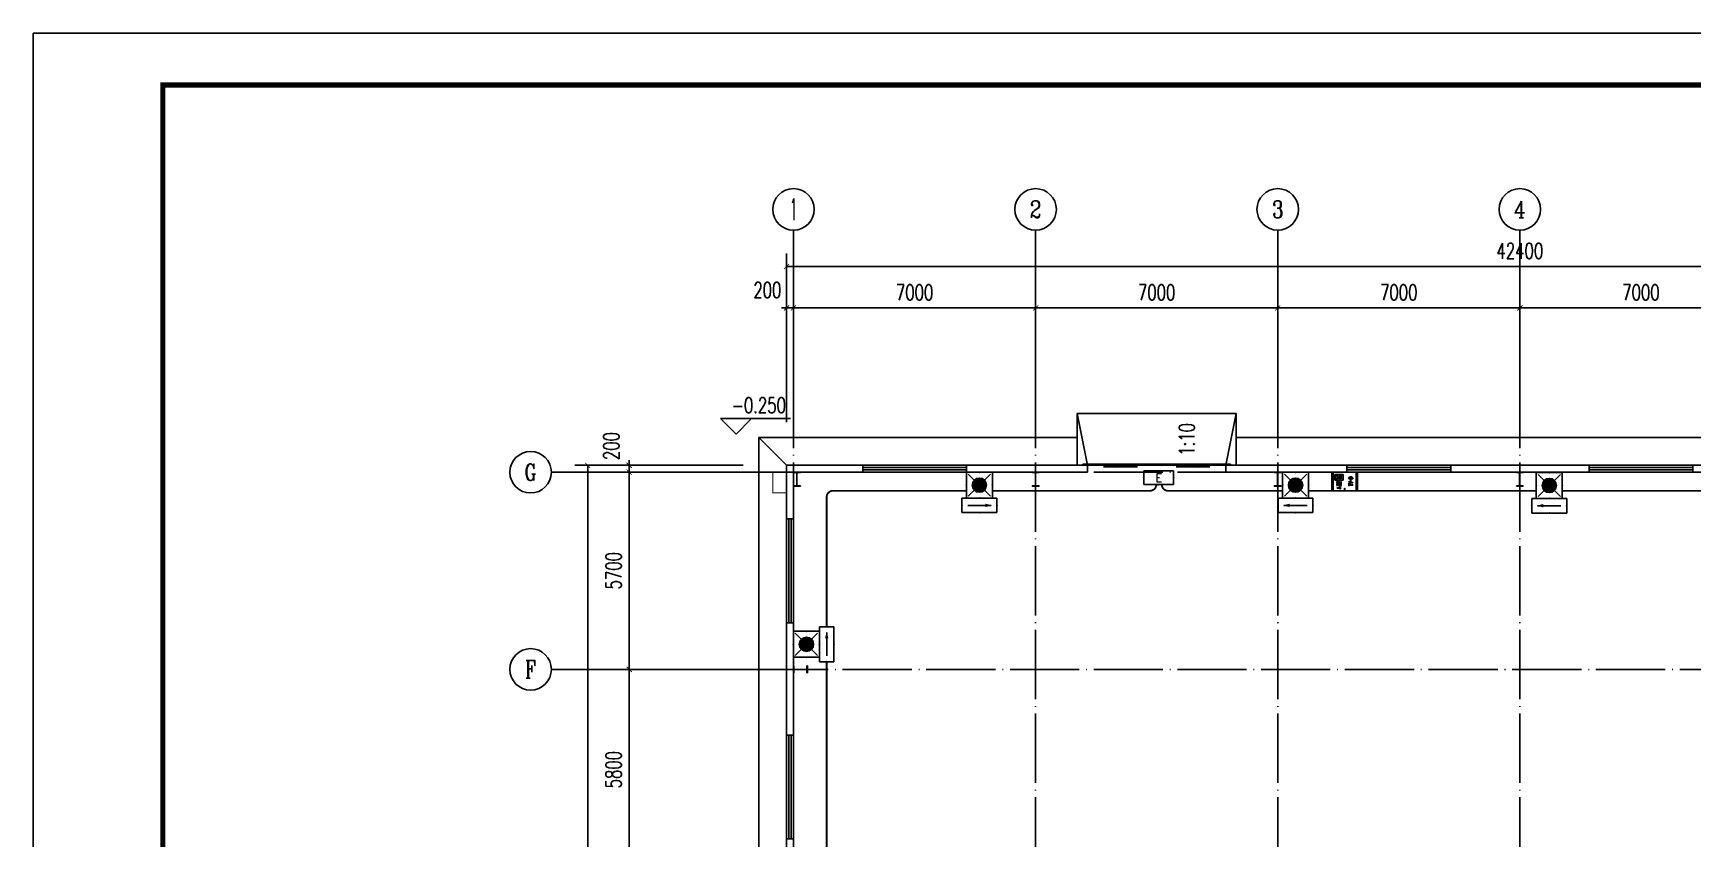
# Model space of a CAD drawing. Extents: x 33088 to 140010, y 13737 to 369010.
# Drawn here: x 33293 to 81274, y 186799 to 210093 of the extents above; entities that cross this region are included whole.
import ezdxf
from ezdxf.enums import TextEntityAlignment as Align

# ---------------------------------------------------------------- set-up
doc = ezdxf.new("R2010")
doc.units = 0
doc.header["$LTSCALE"] = 1000
doc.header["$MEASUREMENT"] = 0
doc.linetypes.add('DOTE', pattern=[2.42, 2, -0.2, 0.02, -0.2])
doc.layers.get('0').update_dxf_attribs({"linetype": 'CONTINUOUS'})
doc.layers.get('DEFPOINTS').update_dxf_attribs({"linetype": 'CONTINUOUS'})
for name, color, linetype in [('AXIS', 3, 'CONTINUOUS'), ('AXIS_TEXT', 7, 'CONTINUOUS'), ('COLUMN', 99, 'CONTINUOUS'), ('DIM_ELEV', 3, 'CONTINUOUS'), ('DIM_SYMB', 3, 'CONTINUOUS'), ('DOTE', 1, 'DOTE'), ('EQUIP-照明', 3, 'CONTINUOUS'), ('EQUIP-箱柜', 3, 'CONTINUOUS'), ('GROUND', 2, 'CONTINUOUS'), ('PUB_TEXT', 7, 'CONTINUOUS'), ('PUB_TITLE', 4, 'CONTINUOUS'), ('STAIR', 2, 'CONTINUOUS'), ('WALL', 9, 'CONTINUOUS'), ('WINDOW', 99, 'CONTINUOUS'), ('WIRE-照明', 1, 'CONTINUOUS')]:
    doc.layers.add(name, color=color, linetype=linetype)
doc.styles.add('_TCH_AXIS', font='COMPLEX', dxfattribs={"bigfont": 'GBCBIG'})
doc.styles.add('_TCH_DIM', font='SIMPLEX', dxfattribs={"bigfont": 'GBCBIG'})
doc.styles.add('_TEL_DIM', font='SIMPLEX', dxfattribs={"width": 0.8, "height": 3.5, "bigfont": 'HZTXT'})
doc.styles.add('COMPLEX', font='COMPLEX')
doc.styles.add('DIM_FONT', font='SIMPLEX', dxfattribs={"width": 0.7, "bigfont": 'GBCBIG'})
doc.styles.get("Standard").update_dxf_attribs({"font": 'gbenor.shx', "bigfont": 'gbcbig.shx'})
doc.dimstyles.new('DIMN150', dxfattribs={"dimscale": 1.5, "dimtxt": 300, "dimasz": 100, "dimexe": 250, "dimexo": 300, "dimgap": 150, "dimtad": 1, "dimdec": 0, "dimzin": 0, "dimtxsty": 'DIM_FONT', "dimblk": 'ARCHTICK', "dimcen": 0.09, "dimclrt": 7, "dimazin": 3, "dimtfac": 1, "dimtdec": 0, "dimtix": 1, "dimtmove": 0, "dimatfit": 3, "dimtolj": 1, "dimtzin": 0})

# ---------------------------------------------------------------- blocks, each defined once
blk = doc.blocks.new('$EQUIP$00001776')
for p, q in [((0.72, 0.66), (-0.72, 0.66)), ((-0.72, 0.66), (-0.72, 0)), ((-0.72, 0), (0.72, 0)), ((0.72, 0), (0.72, 0.66))]:
    blk.add_line(p, q)
for p in [(-0.72, 0.33), (0, 0.66), (0, 0), (0.72, 0.33)]:
    blk.add_point(p)
blk = doc.blocks.new('$EQUIP$00001167')
for p, q in [((-0.429, 0.429), (0.429, -0.429)), ((-0.429, -0.429), (0.429, 0.429))]:
    blk.add_line(p, q)
blk.add_lwpolyline([(-0.5, 0.5), (-0.5, -0.5), (0.5, -0.5), (0.5, 0.5)], close=True)
blk.add_circle((0, 0), 0.275)
for p in [(-0.5, 0), (0, 0.5), (0.5, 0), (0, -0.5)]:
    blk.add_point(p)
for points in [[(-0.238, 0.137), (0.238, 0.137), (-0.275, 0), (0.275, 0)], [(-0.238, -0.137), (0.238, -0.137), (-0.275, 0), (0.275, 0)], [(-0.137, 0.238), (0.137, 0.238), (-0.238, 0.137), (0.238, 0.137)], [(0, 0.275), (0, 0.275), (-0.137, 0.238), (0.137, 0.238)], [(-0.137, -0.238), (0.137, -0.238), (-0.238, -0.137), (0.238, -0.137)], [(0, -0.275), (0, -0.275), (-0.137, -0.238), (0.137, -0.238)]]:
    blk.add_solid(points)
at = {"flags": 9}
blk.add_attdef('A', (0, 0), '', height=0.00002, dxfattribs=at)
blk = doc.blocks.new('$EQUIP$00001686')
for p, q in [((0.72, 0.6), (-0.72, 0.6)), ((-0.72, 0.6), (-0.72, 0)), ((-0.72, 0), (0.72, 0)), ((0.72, 0), (0.72, 0.6))]:
    blk.add_line(p, q)
at = {"color": 7}
blk.add_line((-0.48, 0.3), (0.48, 0.3), dxfattribs=at)
for p in [(-0.72, 0.3), (0, 0.6), (0, 0), (0.72, 0.3)]:
    blk.add_point(p)
blk.add_solid([(-0.24, 0.228), (-0.528, 0.3), (-0.24, 0.372)])
blk = doc.blocks.new('$EQUIP_U$00000189_CYQUAN-P')
at = {"color": 254}
for p, q in [((-0.28, -0.48), (-0.296, -0.48)), ((-0.296, -0.509), (-0.28, -0.509))]:
    blk.add_line(p, q, dxfattribs=at)
for p, q in [((-0.254, -0.2), (-0.288, -0.346)), ((-0.288, -0.346), (-0.271, -0.346)), ((-0.271, -0.346), (-0.262, -0.301)), ((-0.262, -0.301), (-0.232, -0.301)), ((-0.259, -0.285), (-0.248, -0.234)), ((-0.236, -0.285), (-0.259, -0.285)), ((-0.241, -0.2), (-0.254, -0.2)), ((-0.248, -0.234), (-0.247, -0.234)), ((-0.247, -0.234), (-0.236, -0.285)), ((-0.207, -0.346), (-0.241, -0.2)), ((-0.232, -0.301), (-0.223, -0.346)), ((-0.223, -0.346), (-0.207, -0.346)), ((-0.146, -0.234), (-0.157, -0.234)), ((-0.157, -0.234), (-0.157, -0.25)), ((-0.157, -0.25), (-0.153, -0.25)), ((-0.146, -0.279), (-0.157, -0.286)), ((-0.157, -0.286), (-0.153, -0.292)), ((-0.146, -0.352), (-0.157, -0.351)), ((-0.157, -0.351), (-0.157, -0.367)), ((-0.157, -0.367), (-0.156, -0.367)), ((-0.156, -0.367), (-0.146, -0.366)), ((-0.153, -0.25), (-0.142, -0.249)), ((-0.153, -0.292), (-0.146, -0.302)), ((-0.138, -0.186), (-0.149, -0.185)), ((-0.149, -0.185), (-0.149, -0.2)), ((-0.149, -0.2), (-0.14, -0.2)), ((-0.134, -0.235), (-0.146, -0.234)), ((-0.139, -0.271), (-0.146, -0.279)), ((-0.146, -0.302), (-0.137, -0.294)), ((-0.146, -0.302), (-0.146, -0.302)), ((-0.134, -0.352), (-0.146, -0.352)), ((-0.146, -0.366), (-0.134, -0.366)), ((-0.142, -0.249), (-0.131, -0.249)), ((-0.139, -0.31), (-0.141, -0.326)), ((-0.141, -0.326), (-0.136, -0.325)), ((-0.14, -0.2), (-0.129, -0.199)), ((-0.138, -0.27), (-0.139, -0.271)), ((-0.128, -0.31), (-0.139, -0.31)), ((-0.126, -0.186), (-0.138, -0.186)), ((-0.133, -0.258), (-0.138, -0.27)), ((-0.137, -0.294), (-0.129, -0.283)), ((-0.136, -0.325), (-0.124, -0.325)), ((-0.13, -0.235), (-0.134, -0.235)), ((-0.134, -0.352), (-0.134, -0.352)), ((-0.087, -0.352), (-0.134, -0.352)), ((-0.134, -0.366), (-0.025, -0.366)), ((-0.131, -0.249), (-0.133, -0.258)), ((-0.129, -0.221), (-0.13, -0.235)), ((-0.129, -0.199), (-0.129, -0.206)), ((-0.129, -0.206), (-0.129, -0.221)), ((-0.129, -0.283), (-0.126, -0.276)), ((-0.117, -0.311), (-0.128, -0.31)), ((-0.087, -0.186), (-0.126, -0.186)), ((-0.126, -0.276), (-0.121, -0.264)), ((-0.124, -0.325), (-0.113, -0.325)), ((-0.121, -0.264), (-0.118, -0.249)), ((-0.118, -0.23), (-0.117, -0.217)), ((-0.118, -0.235), (-0.118, -0.23)), ((-0.096, -0.235), (-0.118, -0.235)), ((-0.118, -0.249), (-0.096, -0.249)), ((-0.117, -0.199), (-0.096, -0.199)), ((-0.117, -0.217), (-0.117, -0.199)), ((-0.113, -0.311), (-0.117, -0.311)), ((-0.087, -0.311), (-0.113, -0.311)), ((-0.113, -0.325), (-0.087, -0.325)), ((-0.096, -0.275), (-0.097, -0.29)), ((-0.097, -0.29), (-0.082, -0.29)), ((-0.096, -0.199), (-0.096, -0.235)), ((-0.096, -0.249), (-0.096, -0.259)), ((-0.096, -0.259), (-0.096, -0.262)), ((-0.096, -0.262), (-0.096, -0.275)), ((-0.076, -0.186), (-0.087, -0.186)), ((-0.087, -0.292), (-0.087, -0.297)), ((-0.073, -0.292), (-0.087, -0.292)), ((-0.087, -0.297), (-0.087, -0.311)), ((-0.087, -0.325), (-0.087, -0.352)), ((-0.083, -0.199), (-0.081, -0.199)), ((-0.083, -0.235), (-0.083, -0.199)), ((-0.072, -0.234), (-0.083, -0.235)), ((-0.083, -0.235), (-0.083, -0.249)), ((-0.083, -0.249), (-0.083, -0.235)), ((-0.083, -0.249), (-0.076, -0.249)), ((-0.083, -0.26), (-0.083, -0.249)), ((-0.083, -0.274), (-0.083, -0.26)), ((-0.083, -0.288), (-0.083, -0.274)), ((-0.082, -0.29), (-0.083, -0.288)), ((-0.081, -0.199), (-0.069, -0.2)), ((-0.069, -0.185), (-0.076, -0.186)), ((-0.076, -0.249), (-0.064, -0.25)), ((-0.074, -0.307), (-0.073, -0.292)), ((-0.074, -0.311), (-0.074, -0.307)), ((-0.045, -0.311), (-0.074, -0.311)), ((-0.074, -0.325), (-0.045, -0.325)), ((-0.074, -0.352), (-0.074, -0.325)), ((-0.025, -0.352), (-0.074, -0.352)), ((-0.064, -0.234), (-0.072, -0.234)), ((-0.069, -0.2), (-0.069, -0.185)), ((-0.064, -0.25), (-0.064, -0.234)), ((-0.057, -0.19), (-0.056, -0.201)), ((-0.043, -0.19), (-0.057, -0.19)), ((-0.056, -0.254), (-0.057, -0.269)), ((-0.057, -0.269), (-0.043, -0.269)), ((-0.056, -0.201), (-0.056, -0.216)), ((-0.056, -0.216), (-0.056, -0.243)), ((-0.056, -0.243), (-0.056, -0.254)), ((-0.033, -0.311), (-0.045, -0.311)), ((-0.045, -0.325), (-0.043, -0.325)), ((-0.044, -0.203), (-0.043, -0.19)), ((-0.044, -0.216), (-0.044, -0.203)), ((-0.044, -0.243), (-0.044, -0.216)), ((-0.044, -0.256), (-0.044, -0.243)), ((-0.043, -0.269), (-0.044, -0.256)), ((-0.043, -0.325), (-0.032, -0.325)), ((-0.041, -0.279), (-0.039, -0.286)), ((-0.028, -0.279), (-0.041, -0.279)), ((-0.039, -0.286), (-0.035, -0.299)), ((-0.035, -0.299), (-0.024, -0.296)), ((-0.022, -0.31), (-0.033, -0.311)), ((-0.032, -0.325), (-0.021, -0.326)), ((-0.026, -0.278), (-0.028, -0.279)), ((-0.025, -0.265), (-0.026, -0.278)), ((-0.025, -0.175), (-0.025, -0.176)), ((-0.012, -0.175), (-0.025, -0.175)), ((-0.025, -0.176), (-0.025, -0.19)), ((-0.025, -0.19), (-0.025, -0.205)), ((-0.025, -0.205), (-0.025, -0.265)), ((-0.014, -0.352), (-0.025, -0.352)), ((-0.025, -0.366), (-0.014, -0.366)), ((-0.024, -0.296), (-0.016, -0.29)), ((-0.021, -0.31), (-0.022, -0.31)), ((-0.021, -0.326), (-0.021, -0.31)), ((-0.016, -0.29), (-0.014, -0.285)), ((-0.014, -0.285), (-0.013, -0.269)), ((-0.003, -0.351), (-0.014, -0.352)), ((-0.014, -0.366), (-0.003, -0.367)), ((-0.013, -0.203), (-0.012, -0.189)), ((-0.013, -0.205), (-0.013, -0.203)), ((-0.013, -0.269), (-0.013, -0.205)), ((-0.012, -0.189), (-0.012, -0.175)), ((-0.003, -0.367), (-0.003, -0.351))]:
    blk.add_line(p, q)
at = {"color": 5}
for p, q in [((0.054, -0.443), (0.054, -0.119)), ((0.054, -0.119), (0.27, -0.119)), ((0.27, -0.443), (0.054, -0.443)), ((0.098, -0.227), (0.098, -0.154)), ((0.098, -0.154), (0.225, -0.154)), ((0.225, -0.227), (0.098, -0.227)), ((0.225, -0.154), (0.225, -0.227)), ((0.27, -0.119), (0.27, -0.443))]:
    blk.add_line(p, q, dxfattribs=at)
at = {"color": 7}
for p, q in [((-0.101, -0.654), (-0.174, -0.654)), ((-0.174, -0.654), (-0.174, -0.671)), ((-0.174, -0.671), (-0.146, -0.671)), ((-0.146, -0.671), (-0.146, -0.808)), ((-0.146, -0.808), (-0.129, -0.808)), ((-0.129, -0.671), (-0.101, -0.671)), ((-0.129, -0.808), (-0.129, -0.671)), ((-0.101, -0.671), (-0.101, -0.654)), ((-0.088, -0.654), (-0.054, -0.739)), ((-0.071, -0.654), (-0.088, -0.654)), ((-0.046, -0.72), (-0.071, -0.654)), ((-0.054, -0.739), (-0.054, -0.808)), ((-0.054, -0.808), (-0.037, -0.808)), ((-0.045, -0.72), (-0.046, -0.72)), ((-0.02, -0.654), (-0.045, -0.72)), ((-0.037, -0.739), (-0.004, -0.654)), ((-0.037, -0.808), (-0.037, -0.739)), ((-0.004, -0.654), (-0.02, -0.654)), ((0.005, -0.722), (0.087, -0.722)), ((0.005, -0.736), (0.005, -0.722)), ((0.087, -0.736), (0.005, -0.736)), ((0.087, -0.722), (0.087, -0.736)), ((0.087, -0.736), (0.087, -0.736)), ((0.101, -0.654), (0.101, -0.808)), ((0.126, -0.654), (0.101, -0.654)), ((0.101, -0.808), (0.126, -0.808)), ((0.118, -0.671), (0.126, -0.671)), ((0.118, -0.791), (0.118, -0.671)), ((0.126, -0.791), (0.118, -0.791)), ((0.138, -0.656), (0.126, -0.654)), ((0.126, -0.671), (0.134, -0.672)), ((0.138, -0.789), (0.126, -0.791)), ((0.126, -0.808), (0.135, -0.807)), ((0.134, -0.672), (0.144, -0.677)), ((0.135, -0.807), (0.146, -0.804)), ((0.149, -0.659), (0.138, -0.656)), ((0.147, -0.783), (0.138, -0.789)), ((0.144, -0.677), (0.152, -0.685)), ((0.146, -0.804), (0.156, -0.798)), ((0.152, -0.777), (0.147, -0.783)), ((0.158, -0.665), (0.149, -0.659)), ((0.152, -0.685), (0.154, -0.689)), ((0.156, -0.768), (0.152, -0.777)), ((0.154, -0.689), (0.158, -0.7)), ((0.159, -0.756), (0.156, -0.768)), ((0.156, -0.798), (0.164, -0.79)), ((0.165, -0.672), (0.158, -0.665)), ((0.158, -0.7), (0.16, -0.714)), ((0.16, -0.74), (0.159, -0.756)), ((0.16, -0.714), (0.16, -0.732)), ((0.16, -0.732), (0.16, -0.74)), ((0.164, -0.79), (0.167, -0.786)), ((0.17, -0.681), (0.165, -0.672)), ((0.167, -0.786), (0.171, -0.776)), ((0.174, -0.693), (0.17, -0.681)), ((0.171, -0.776), (0.175, -0.763)), ((0.176, -0.707), (0.174, -0.693)), ((0.175, -0.763), (0.177, -0.749)), ((0.177, -0.723), (0.176, -0.707)), ((0.178, -0.732), (0.177, -0.723)), ((0.177, -0.749), (0.178, -0.732))]:
    blk.add_line(p, q, dxfattribs=at)
blk.add_lwpolyline([(-0.36, 0), (0.36, 0), (0.36, -0.99), (-0.36, -0.99)], close=True)
for points in [[(-0.36, -0.019), (0.36, -0.019)], [(-0.36, -0.049), (0.36, -0.049)], [(-0.36, -0.94), (0.36, -0.94)], [(-0.36, -0.973), (0.36, -0.973)]]:
    blk.add_lwpolyline(points)
at = {"color": 5}
for centre, radius in [((0.09, -0.296), 0.00495), ((0.089, -0.329), 0.00198), ((0.089, -0.352), 0.00198), ((0.09, -0.296), 0.00045), ((0.126, -0.329), 0.0063), ((0.126, -0.373), 0.0063), ((0.126, -0.296), 0.00495), ((0.126, -0.296), 0.00045), ((0.162, -0.329), 0.0063), ((0.162, -0.373), 0.0063), ((0.162, -0.296), 0.00495), ((0.162, -0.296), 0.00045), ((0.198, -0.329), 0.0063), ((0.198, -0.373), 0.0063), ((0.198, -0.296), 0.00495), ((0.198, -0.296), 0.00045), ((0.234, -0.329), 0.0063), ((0.234, -0.373), 0.0063), ((0.234, -0.296), 0.00495), ((0.234, -0.296), 0.00045)]:
    blk.add_circle(centre, radius, dxfattribs=at)
at = {"color": 254}
for start, end in [(119.1103, 240.8897), (299.11037, 60.88963)]:
    blk.add_arc((-0.288, -0.495), 0.0171, start, end, dxfattribs=at)
blk = doc.blocks.new('_AXISO')
blk.add_circle((0, 0), 0.5)
at = {"layer": 'AXIS_TEXT', "style": 'COMPLEX', "width": 1.041667}
blk.add_attdef('A', text='', height=0.56, dxfattribs=at).set_placement((-0.25, -0.28), (0.25, -0.28), align=Align.FIT)
blk = doc.blocks.new('_ARCHTICK')
at = {"color": 0, "linetype": 'BYBLOCK', "const_width": 0.15}
blk.add_lwpolyline([(-0.5, -0.5), (0.5, 0.5)], dxfattribs=at)
blk = doc.blocks.new('*D83')
at = {"layer": 'AXIS', "color": 0}
for p, q in [((165343, 271565), (165343, 276440)), ((207743, 271565), (207743, 276440)), ((165343, 276065), (207743, 276065))]:
    blk.add_line(p, q, dxfattribs=at)
at = {"layer": 'DEFPOINTS', "color": 0}
for p in [(207743, 276065), (165343, 271115), (207743, 271115)]:
    blk.add_point(p, dxfattribs=at)
at = {"layer": 'AXIS', "color": 0, "xscale": 150, "yscale": 150, "zscale": 150, "rotation": 180}
blk.add_blockref('_ARCHTICK', (165343, 276065), dxfattribs=at)
at = {"layer": 'AXIS', "color": 0, "xscale": 150, "yscale": 150, "zscale": 150}
blk.add_blockref('_ARCHTICK', (207743, 276065), dxfattribs=at)
at = {"layer": 'AXIS', "color": 7, "insert": (186543, 276515), "char_height": 450, "attachment_point": 5, "style": 'DIM_FONT'}
blk.add_mtext('\\A1;42400', dxfattribs=at)
blk = doc.blocks.new('*D84')
at = {"layer": 'AXIS', "color": 0}
for p, q in [((165343, 271565), (165343, 275240)), ((165543, 271565), (165543, 275240)), ((165343, 274865), (165193, 274865)), ((165343, 274865), (165543, 274865)), ((165543, 274865), (165693, 274865))]:
    blk.add_line(p, q, dxfattribs=at)
at = {"layer": 'DEFPOINTS', "color": 0}
for p in [(165543, 274865), (165343, 271115), (165543, 271115)]:
    blk.add_point(p, dxfattribs=at)
at = {"layer": 'AXIS', "color": 0, "xscale": 150, "yscale": 150, "zscale": 150}
blk.add_blockref('_ARCHTICK', (165343, 274865), dxfattribs=at)
at = {"layer": 'AXIS', "color": 0, "xscale": 150, "yscale": 150, "zscale": 150, "rotation": 180}
blk.add_blockref('_ARCHTICK', (165543, 274865), dxfattribs=at)
at = {"layer": 'AXIS', "color": 7, "insert": (164788, 275383), "char_height": 450, "attachment_point": 5, "style": 'DIM_FONT'}
blk.add_mtext('\\A1;200', dxfattribs=at)
blk = doc.blocks.new('*D85')
at = {"layer": 'AXIS', "color": 0}
for p, q in [((165543, 271565), (165543, 275240)), ((172543, 271565), (172543, 275240)), ((165543, 274865), (172543, 274865))]:
    blk.add_line(p, q, dxfattribs=at)
at = {"layer": 'DEFPOINTS', "color": 0}
for p in [(172543, 274865), (165543, 271115), (172543, 271115)]:
    blk.add_point(p, dxfattribs=at)
at = {"layer": 'AXIS', "color": 0, "xscale": 150, "yscale": 150, "zscale": 150, "rotation": 180}
blk.add_blockref('_ARCHTICK', (165543, 274865), dxfattribs=at)
at = {"layer": 'AXIS', "color": 0, "xscale": 150, "yscale": 150, "zscale": 150}
blk.add_blockref('_ARCHTICK', (172543, 274865), dxfattribs=at)
at = {"layer": 'AXIS', "color": 7, "insert": (169043, 275315), "char_height": 450, "attachment_point": 5, "style": 'DIM_FONT'}
blk.add_mtext('\\A1;7000', dxfattribs=at)
blk = doc.blocks.new('*D86')
at = {"layer": 'AXIS', "color": 0}
for p, q in [((172543, 271565), (172543, 275240)), ((179543, 271565), (179543, 275240)), ((172543, 274865), (179543, 274865))]:
    blk.add_line(p, q, dxfattribs=at)
at = {"layer": 'DEFPOINTS', "color": 0}
for p in [(179543, 274865), (172543, 271115), (179543, 271115)]:
    blk.add_point(p, dxfattribs=at)
at = {"layer": 'AXIS', "color": 0, "xscale": 150, "yscale": 150, "zscale": 150, "rotation": 180}
blk.add_blockref('_ARCHTICK', (172543, 274865), dxfattribs=at)
at = {"layer": 'AXIS', "color": 0, "xscale": 150, "yscale": 150, "zscale": 150}
blk.add_blockref('_ARCHTICK', (179543, 274865), dxfattribs=at)
at = {"layer": 'AXIS', "color": 7, "insert": (176043, 275315), "char_height": 450, "attachment_point": 5, "style": 'DIM_FONT'}
blk.add_mtext('\\A1;7000', dxfattribs=at)
blk = doc.blocks.new('*D87')
at = {"layer": 'AXIS', "color": 0}
for p, q in [((179543, 271565), (179543, 275240)), ((186543, 271565), (186543, 275240)), ((179543, 274865), (186543, 274865))]:
    blk.add_line(p, q, dxfattribs=at)
at = {"layer": 'DEFPOINTS', "color": 0}
for p in [(186543, 274865), (179543, 271115), (186543, 271115)]:
    blk.add_point(p, dxfattribs=at)
at = {"layer": 'AXIS', "color": 0, "xscale": 150, "yscale": 150, "zscale": 150, "rotation": 180}
blk.add_blockref('_ARCHTICK', (179543, 274865), dxfattribs=at)
at = {"layer": 'AXIS', "color": 0, "xscale": 150, "yscale": 150, "zscale": 150}
blk.add_blockref('_ARCHTICK', (186543, 274865), dxfattribs=at)
at = {"layer": 'AXIS', "color": 7, "insert": (183043, 275315), "char_height": 450, "attachment_point": 5, "style": 'DIM_FONT'}
blk.add_mtext('\\A1;7000', dxfattribs=at)
blk = doc.blocks.new('*D88')
at = {"layer": 'AXIS', "color": 0}
for p, q in [((186543, 271565), (186543, 275240)), ((193543, 271565), (193543, 275240)), ((186543, 274865), (193543, 274865))]:
    blk.add_line(p, q, dxfattribs=at)
at = {"layer": 'DEFPOINTS', "color": 0}
for p in [(193543, 274865), (186543, 271115), (193543, 271115)]:
    blk.add_point(p, dxfattribs=at)
at = {"layer": 'AXIS', "color": 0, "xscale": 150, "yscale": 150, "zscale": 150, "rotation": 180}
blk.add_blockref('_ARCHTICK', (186543, 274865), dxfattribs=at)
at = {"layer": 'AXIS', "color": 0, "xscale": 150, "yscale": 150, "zscale": 150}
blk.add_blockref('_ARCHTICK', (193543, 274865), dxfattribs=at)
at = {"layer": 'AXIS', "color": 7, "insert": (190043, 275315), "char_height": 450, "attachment_point": 5, "style": 'DIM_FONT'}
blk.add_mtext('\\A1;7000', dxfattribs=at)
blk = doc.blocks.new('*D101')
at = {"layer": 'AXIS', "color": 0}
for p, q in [((164093, 270315), (159218, 270315)), ((159593, 235315), (159593, 270315)), ((164093, 235315), (159218, 235315))]:
    blk.add_line(p, q, dxfattribs=at)
at = {"layer": 'DEFPOINTS', "color": 0}
for p in [(159593, 270315), (164543, 270315), (164543, 235315)]:
    blk.add_point(p, dxfattribs=at)
at = {"layer": 'AXIS', "color": 0, "xscale": 150, "yscale": 150, "zscale": 150}
for p, rotation in [((159593, 270315), 90), ((159593, 235315), 270)]:
    blk.add_blockref('_ARCHTICK', p, dxfattribs=dict(at, rotation=rotation))
at = {"layer": 'AXIS', "color": 7, "insert": (159143, 252815), "char_height": 450, "attachment_point": 5, "rotation": 90, "style": 'DIM_FONT'}
blk.add_mtext('\\A1;35000', dxfattribs=at)
blk = doc.blocks.new('*D107')
at = {"layer": 'AXIS', "color": 0}
for p, q in [((164093, 264415), (160418, 264415)), ((160793, 258615), (160793, 264415)), ((164093, 258615), (160418, 258615))]:
    blk.add_line(p, q, dxfattribs=at)
at = {"layer": 'DEFPOINTS', "color": 0}
for p in [(160793, 264415), (164543, 264415), (164543, 258615)]:
    blk.add_point(p, dxfattribs=at)
at = {"layer": 'AXIS', "color": 0, "xscale": 150, "yscale": 150, "zscale": 150}
for p, rotation in [((160793, 264415), 90), ((160793, 258615), 270)]:
    blk.add_blockref('_ARCHTICK', p, dxfattribs=dict(at, rotation=rotation))
at = {"layer": 'AXIS', "color": 7, "insert": (160343, 261515), "char_height": 450, "attachment_point": 5, "rotation": 90, "style": 'DIM_FONT'}
blk.add_mtext('\\A1;5800', dxfattribs=at)
blk = doc.blocks.new('*D108')
at = {"layer": 'AXIS', "color": 0}
for p, q in [((164093, 270115), (160418, 270115)), ((160793, 264415), (160793, 270115)), ((164093, 264415), (160418, 264415))]:
    blk.add_line(p, q, dxfattribs=at)
at = {"layer": 'DEFPOINTS', "color": 0}
for p in [(160793, 270115), (164543, 270115), (164543, 264415)]:
    blk.add_point(p, dxfattribs=at)
at = {"layer": 'AXIS', "color": 0, "xscale": 150, "yscale": 150, "zscale": 150}
for p, rotation in [((160793, 270115), 90), ((160793, 264415), 270)]:
    blk.add_blockref('_ARCHTICK', p, dxfattribs=dict(at, rotation=rotation))
at = {"layer": 'AXIS', "color": 7, "insert": (160343, 267265), "char_height": 450, "attachment_point": 5, "rotation": 90, "style": 'DIM_FONT'}
blk.add_mtext('\\A1;5700', dxfattribs=at)
blk = doc.blocks.new('*D109')
at = {"layer": 'AXIS', "color": 0}
for p, q in [((164093, 270315), (160418, 270315)), ((160793, 270315), (160793, 270465)), ((160793, 270115), (160793, 270315)), ((164093, 270115), (160418, 270115)), ((160793, 270115), (160793, 269965))]:
    blk.add_line(p, q, dxfattribs=at)
at = {"layer": 'DEFPOINTS', "color": 0}
for p in [(160793, 270315), (164543, 270315), (164543, 270115)]:
    blk.add_point(p, dxfattribs=at)
at = {"layer": 'AXIS', "color": 0, "xscale": 150, "yscale": 150, "zscale": 150}
for p, rotation in [((160793, 270315), 270), ((160793, 270115), 90)]:
    blk.add_blockref('_ARCHTICK', p, dxfattribs=dict(at, rotation=rotation))
at = {"layer": 'AXIS', "color": 7, "insert": (160276, 270870), "char_height": 450, "attachment_point": 5, "rotation": 90, "style": 'DIM_FONT'}
blk.add_mtext('\\A1;200', dxfattribs=at)
blk = doc.blocks.new('$WINLIB2D$00000001')
for p, q in [((-0.5, 0.5), (0.5, 0.5)), ((-0.5, 0.5), (-0.5, -0.5)), ((0.5, -0.5), (0.5, 0.5)), ((0.5, 0.167), (-0.5, 0.167)), ((0.5, -0.167), (-0.5, -0.167)), ((-0.5, -0.5), (0.5, -0.5))]:
    blk.add_line(p, q)
blk = doc.blocks.new('$DORLIB2D$00000130')
at = {"color": 0, "linetype": 'CONTINUOUS'}
for p, q in [((-0.533, 0.66), (-0.533, 0.513)), ((0, 0.66), (-0.533, 0.66)), ((0, 0.513), (0, 0.66)), ((0.533, 0.66), (0, 0.66)), ((0.533, 0.66), (0.533, 0.513)), ((0, 0.513), (-0.533, 0.513)), ((0.533, 0.513), (0, 0.513)), ((-0.385, 0.269), (-0.14, 0.269)), ((-0.385, 0.269), (-0.3, 0.214)), ((-0.3, 0.214), (-0.3, 0.269)), ((0.385, 0.269), (0.14, 0.269)), ((0.3, 0.214), (0.3, 0.269)), ((0.385, 0.269), (0.3, 0.214))]:
    blk.add_line(p, q, dxfattribs=at)
blk = doc.blocks.new('DF212R')
at = {"color": 8, "const_width": 30}
blk.add_lwpolyline([(165343.5, 269515), (164943.5, 269515), (164943.5, 270115), (165343.5, 270115)], dxfattribs=at)
at = {"layer": 'AXIS', "color": 8}
for p, q in [((165543.5, 271115), (165543.5, 277115)), ((172543.5, 271115), (172543.5, 277115)), ((179543.5, 271115), (179543.5, 277115)), ((186543.5, 271115), (186543.5, 277115)), ((164543.5, 270115), (158543.5, 270115)), ((164543.5, 264415), (158543.5, 264415))]:
    blk.add_line(p, q, dxfattribs=at)
at = {"layer": 'COLUMN', "color": 8}
for p, q in [((165743.5, 270115), (165543.5, 270115)), ((165543.5, 270115), (165543.5, 270105)), ((165543.5, 270105), (165631.3, 270105)), ((165631.3, 269725), (165543.5, 269725)), ((165543.5, 269725), (165543.5, 269715)), ((165543.5, 269715), (165743.5, 269715)), ((165631.3, 270105), (165636.3, 270100)), ((165636.3, 269730), (165631.3, 269725)), ((165636.3, 270100), (165636.3, 269730)), ((165642.3, 270100), (165647.3, 270105)), ((165642.3, 269730), (165642.3, 270100)), ((165647.3, 269725), (165642.3, 269730)), ((165647.3, 270105), (165743.5, 270105)), ((165743.5, 269725), (165647.3, 269725)), ((165743.5, 270105), (165743.5, 270115)), ((165743.5, 269715), (165743.5, 269725)), ((172645.5, 270115), (172445.5, 270115)), ((172445.5, 270115), (172445.5, 270105)), ((172445.5, 270105), (172533.3, 270105)), ((172533.3, 269725), (172445.5, 269725)), ((172445.5, 269725), (172445.5, 269715)), ((172445.5, 269715), (172645.5, 269715)), ((172533.3, 270105), (172538.3, 270100)), ((172538.3, 269730), (172533.3, 269725)), ((172538.3, 270100), (172538.3, 269730)), ((172544.3, 270100), (172549.3, 270105)), ((172544.3, 269730), (172544.3, 270100)), ((172549.3, 269725), (172544.3, 269730)), ((172549.3, 270105), (172645.5, 270105)), ((172645.5, 269725), (172549.3, 269725)), ((172645.5, 270105), (172645.5, 270115)), ((172645.5, 269715), (172645.5, 269725)), ((179643.5, 270115), (179443.5, 270115)), ((179443.5, 270115), (179443.5, 270105)), ((179443.5, 270105), (179531.3, 270105)), ((179531.3, 269725), (179443.5, 269725)), ((179443.5, 269725), (179443.5, 269715)), ((179443.5, 269715), (179643.5, 269715)), ((179531.3, 270105), (179536.3, 270100)), ((179536.3, 269730), (179531.3, 269725)), ((179536.3, 270100), (179536.3, 269730)), ((179542.3, 270100), (179547.3, 270105)), ((179542.3, 269730), (179542.3, 270100)), ((179547.3, 269725), (179542.3, 269730)), ((179547.3, 270105), (179643.5, 270105)), ((179643.5, 269725), (179547.3, 269725)), ((179643.5, 270105), (179643.5, 270115)), ((179643.5, 269715), (179643.5, 269725)), ((186643.5, 270115), (186443.5, 270115)), ((186443.5, 270115), (186443.5, 270105)), ((186443.5, 270105), (186531.3, 270105)), ((186531.3, 269725), (186443.5, 269725)), ((186443.5, 269725), (186443.5, 269715)), ((186443.5, 269715), (186643.5, 269715)), ((186531.3, 270105), (186536.3, 270100)), ((186536.3, 269730), (186531.3, 269725)), ((186536.3, 270100), (186536.3, 269730)), ((186542.3, 270100), (186547.3, 270105)), ((186542.3, 269730), (186542.3, 270100)), ((186547.3, 269725), (186542.3, 269730)), ((186547.3, 270105), (186643.5, 270105)), ((186643.5, 269725), (186547.3, 269725)), ((186643.5, 270105), (186643.5, 270115)), ((186643.5, 269715), (186643.5, 269725)), ((165553.5, 264515), (165543.5, 264515)), ((165543.5, 264515), (165543.5, 264315)), ((165553.5, 264418.9), (165553.5, 264515)), ((165558.5, 264413.9), (165553.5, 264418.9)), ((165553.5, 264402.9), (165558.5, 264407.9)), ((165553.5, 264315), (165553.5, 264402.9)), ((165928.5, 264413.9), (165558.5, 264413.9)), ((165558.5, 264407.9), (165928.5, 264407.9)), ((165933.5, 264418.9), (165928.5, 264413.9)), ((165928.5, 264407.9), (165933.5, 264402.9)), ((165943.5, 264515), (165933.5, 264515)), ((165933.5, 264515), (165933.5, 264418.9)), ((165933.5, 264402.9), (165933.5, 264315)), ((165943.5, 264315), (165943.5, 264515)), ((165543.5, 264315), (165553.5, 264315)), ((165933.5, 264315), (165943.5, 264315))]:
    blk.add_line(p, q, dxfattribs=at)
at = {"layer": 'DIM_ELEV', "color": 8}
for p, q in [((163883.5, 271220.1), (163433.5, 271670.1)), ((163433.5, 271670.1), (165453.2, 271670.1)), ((163883.5, 271220.1), (164333.5, 271670.1))]:
    blk.add_line(p, q, dxfattribs=at)
at = {"layer": 'DIM_SYMB', "color": 8}
blk.add_lwpolyline([(177294.7, 270569.8, 0, 0, 0), (177294.7, 271077, 120, 0, 0), (177294.7, 271527, 0, 0, 0)], format="xyseb", dxfattribs=at)
at = {"layer": 'DOTE', "color": 8}
for p, q in [((165543.5, 234515), (165543.5, 271115)), ((172543.5, 234515), (172543.5, 271115)), ((179543.5, 234515), (179543.5, 271115)), ((186543.5, 234515), (186543.5, 271115)), ((164543.5, 270115), (208543.5, 270115)), ((164543.5, 264415), (208543.5, 264415))]:
    blk.add_line(p, q, dxfattribs=at)
at = {"layer": 'GROUND', "color": 8}
for p, q in [((173744, 271115), (164543.5, 271115)), ((164543.5, 271115), (164543.5, 234515)), ((165343.5, 270315), (164543.5, 271115)), ((208543.5, 271115), (178344, 271115)), ((173744, 270315), (165343.5, 270315)), ((165343.5, 270315), (165343.5, 235315)), ((207743.5, 270315), (178344, 270315))]:
    blk.add_line(p, q, dxfattribs=at)
at = {"layer": 'STAIR', "color": 8}
for p, q in [((178344, 271815), (173744, 271815)), ((173744, 271815), (173744, 270315)), ((174044, 270315), (173744, 271815)), ((178044, 270315), (178344, 271815)), ((178344, 271815), (178344, 270315)), ((178344, 270315), (173744, 270315))]:
    blk.add_line(p, q, dxfattribs=at)
at = {"layer": 'WALL', "color": 8}
for p, q in [((165343.5, 270315), (165343.5, 268765)), ((167543.5, 270315), (165343.5, 270315)), ((167543.5, 270115), (167543.5, 270315)), ((172541.4, 270315), (170543.5, 270315)), ((170543.5, 270315), (170543.5, 270115)), ((174044, 270315), (172541.4, 270315)), ((174044, 270115), (174044, 270315)), ((179541.4, 270315), (178044, 270315)), ((178044, 270315), (178044, 270115)), ((181543.5, 270315), (179541.4, 270315)), ((181543.5, 270115), (181543.5, 270315)), ((186541.4, 270315), (184543.5, 270315)), ((184543.5, 270315), (184543.5, 270115)), ((188543.5, 270315), (186541.4, 270315)), ((188543.5, 270115), (188543.5, 270315)), ((165543.5, 269725), (165543.5, 270105)), ((165543.5, 268765), (165543.5, 269715)), ((165743.5, 270115), (167543.5, 270115)), ((170543.5, 270115), (172445.5, 270115)), ((172645.5, 270115), (174044, 270115)), ((178044, 270115), (179443.5, 270115)), ((179643.5, 270115), (181543.5, 270115)), ((184543.5, 270115), (186443.5, 270115)), ((186643.5, 270115), (188543.5, 270115)), ((165343.5, 268765), (165543.5, 268765)), ((165543.5, 265765), (165343.5, 265765)), ((165343.5, 265765), (165343.5, 264413)), ((165543.5, 264515), (165543.5, 265765)), ((165343.5, 264413), (165343.5, 262515)), ((165543.5, 262515), (165543.5, 264315)), ((165343.5, 262515), (165543.5, 262515))]:
    blk.add_line(p, q, dxfattribs=at)
at = {"layer": 'AXIS', "color": 8}
ref = blk.add_blockref('_AXISO', (165543.5, 277715), dxfattribs=dict(at, xscale=1200, yscale=1200, zscale=1200))
ref.add_attrib('A', '1', dxfattribs={"layer": 'AXIS_TEXT', "color": 8, "height": 624.4, "style": '_TCH_AXIS', "width": 0.555556}).set_placement((165469.2, 277402.9), (165617.8, 277402.9), align=Align.FIT)
ref = blk.add_blockref('_AXISO', (172543.5, 277715), dxfattribs=dict(at, xscale=1200, yscale=1200, zscale=1200))
ref.add_attrib('A', '2', dxfattribs={"layer": 'AXIS_TEXT', "color": 8, "height": 493.2, "style": '_TCH_AXIS'}).set_placement((172379.1, 277468.5), (172707.9, 277468.5), align=Align.FIT)
ref = blk.add_blockref('_AXISO', (179543.5, 277715), dxfattribs=dict(at, xscale=1200, yscale=1200, zscale=1200))
ref.add_attrib('A', '3', dxfattribs={"layer": 'AXIS_TEXT', "color": 8, "height": 493.2, "style": '_TCH_AXIS'}).set_placement((179379.1, 277468.5), (179707.9, 277468.5), align=Align.FIT)
ref = blk.add_blockref('_AXISO', (186543.5, 277715), dxfattribs=dict(at, xscale=1200, yscale=1200, zscale=1200))
ref.add_attrib('A', '4', dxfattribs={"layer": 'AXIS_TEXT', "color": 8, "height": 480.7, "style": '_TCH_AXIS', "width": 0.9375}).set_placement((186371.8, 277474.7), (186715.2, 277474.7), align=Align.FIT)
ref = blk.add_blockref('_AXISO', (157943.5, 270115), dxfattribs=dict(at, xscale=1200, yscale=1200, zscale=1200))
ref.add_attrib('A', 'G', dxfattribs={"layer": 'AXIS_TEXT', "color": 8, "height": 480.7, "style": '_TCH_AXIS', "width": 0.833333}).set_placement((157771.8, 269874.7), (158115.2, 269874.7), align=Align.FIT)
ref = blk.add_blockref('_AXISO', (157943.5, 264415), dxfattribs=dict(at, xscale=1200, yscale=1200, zscale=1200))
ref.add_attrib('A', 'F', dxfattribs={"layer": 'AXIS_TEXT', "color": 8, "height": 506.1, "style": '_TCH_AXIS', "width": 0.8125}).set_placement((157786.8, 264162), (158100.1, 264162), align=Align.FIT)
at = {"layer": 'WINDOW', "color": 8}
for name, p, xscale, yscale, zscale, rotation in [('$WINLIB2D$00000001', (169043.5, 270215), 3000, 200, 3000, 180), ('$DORLIB2D$00000130', (176044, 270215), 4000, -200, 4000, 180), ('$WINLIB2D$00000001', (183043.5, 270215), 3000, 200, 3000, 180), ('$WINLIB2D$00000001', (190043.5, 270215), 3000, 200, 3000, 180), ('$WINLIB2D$00000001', (165443.5, 267265), 3000, 200, 3000, 270), ('$WINLIB2D$00000001', (165443.5, 261015), 3000, 200, 3000, 270)]:
    blk.add_blockref(name, p, dxfattribs=dict(at, xscale=xscale, yscale=yscale, zscale=zscale, rotation=rotation))
at = {"layer": 'PUB_TEXT', "color": 7, "style": '_TCH_DIM', "width": 0.705882}
blk.add_text('-0.250', height=446.25, dxfattribs=at).set_placement((163758.2, 271827.6))
at = {"layer": 'PUB_TEXT', "color": 8, "style": '_TCH_DIM', "width": 0.705882}
blk.add_text('1:10', height=446.25, rotation=90, dxfattribs=at).set_placement((177137.2, 270590.9))
at = {"layer": 'AXIS', "color": 8}
for p1, p2, distance, picture, middle in [((165343.5, 271115), (207743.5, 271115), 4950, '*D83', (186543.5, 276515)), ((165543.5, 271115), (172543.5, 271115), 3750, '*D85', (169043.5, 275315)), ((172543.5, 271115), (179543.5, 271115), 3750, '*D86', (176043.5, 275315)), ((179543.5, 271115), (186543.5, 271115), 3750, '*D87', (183043.5, 275315)), ((186543.5, 271115), (193543.5, 271115), 3750, '*D88', (190043.5, 275315)), ((164543.5, 235315), (164543.5, 270315), 4950, '*D101', (159143.5, 252815)), ((164543.5, 264415), (164543.5, 270115), 3750, '*D108', (160343.5, 267265)), ((164543.5, 258615), (164543.5, 264415), 3750, '*D107', (160343.5, 261515))]:
    dim = blk.add_aligned_dim(p1=p1, p2=p2, distance=distance, dimstyle='DIMN150', dxfattribs=at)
    dim.commit()
    dim.dimension.update_dxf_attribs({"geometry": picture, "text_midpoint": middle})
for base, p1, p2, angle, picture, middle in [((165543.5, 274865), (165343.5, 271115), (165543.5, 271115), 0, '*D84', (164788.5, 275382.5)), ((160793.5, 270315), (164543.5, 270115), (164543.5, 270315), 90, '*D109', (160276, 270870))]:
    dim = blk.add_linear_dim(base=base, p1=p1, p2=p2, angle=angle, dimstyle='DIMN150', dxfattribs=at)
    dim.commit()
    dim.dimension.update_dxf_attribs({"geometry": picture, "text_midpoint": middle, "dimtype": 161})

msp = doc.modelspace()

# ---------------------------------------------------------------- linework, layer by layer
at = {"layer": 'PUB_TITLE'}
msp.add_lwpolyline([(33293, 147093), (122393, 147093), (122393, 210093), (33293, 210093)], close=True, dxfattribs=at)
at = {"layer": 'PUB_TITLE', "const_width": 150}
msp.add_lwpolyline([(37043, 148593), (120893, 148593), (120893, 208593), (37043, 208593)], close=True, dxfattribs=at)
at = {"layer": 'WIRE-照明', "linetype": 'CONTINUOUS', "const_width": 52.5}
for points in [[(60274, 196861), (56414, 196861, 0.414214), (56234, 196681), (56234, 192928)], [(65763, 197003), (65763, 197041, -0.414214), (65583, 196861), (61024, 196861)], [(65922, 197003), (65922, 197041, 0.414214), (66102, 196861), (69414, 196861)]]:
    msp.add_lwpolyline(points, format="xyb", dxfattribs=at)
for points in [[(70839, 196861), (70164, 196861)], [(71578, 196861), (76749, 196861)], [(77499, 196861), (83699, 196861)], [(56234, 191920), (56234, 185378)]]:
    msp.add_lwpolyline(points, dxfattribs=at)

# ---------------------------------------------------------------- block references
msp.add_blockref('DF212R', (-110269, -72717))
at = {"layer": 'EQUIP-照明'}
for name, p, xscale, yscale, zscale, rotation in [('$EQUIP$00001167', (60649, 197024), -750, 750, 750, 270), ('$EQUIP$00001167', (69789, 197024), 750, 750, 750, 90), ('$EQUIP$00001167', (77124, 197014), -750, 750, 750, 270), ('$EQUIP$00001686', (60649, 196649), 700, 700, 700, 180), ('$EQUIP$00001686', (69789, 196649), -700, 700, 700, 180), ('$EQUIP$00001686', (77124, 196639), -700, 700, 700, 180), ('$EQUIP$00001686', (56024, 192424), 700, 700, 700, 270), ('$EQUIP$00001167', (55649, 192424), -750, 750, 750, 270)]:
    msp.add_blockref(name, p, dxfattribs=dict(at, xscale=xscale, yscale=yscale, zscale=zscale, rotation=rotation))
ref = msp.add_blockref('$EQUIP$00001776', (65832, 197041), dxfattribs=dict(at, xscale=600, yscale=600, zscale=600))
ref.add_attrib('$TEXT$', 'E', dxfattribs={"layer": '0', "color": 7, "height": 240, "style": '_TEL_DIM'}).set_placement((65832, 197239), align=Align.MIDDLE_CENTER)
at = {"layer": 'EQUIP-箱柜', "xscale": 746.496000000101, "yscale": 746.496000000101, "zscale": 746.4959999999999, "rotation": 90}
msp.add_blockref('$EQUIP_U$00000189_CYQUAN-P', (70839, 197130), dxfattribs=at)

doc.saveas('drawing.dxf')
